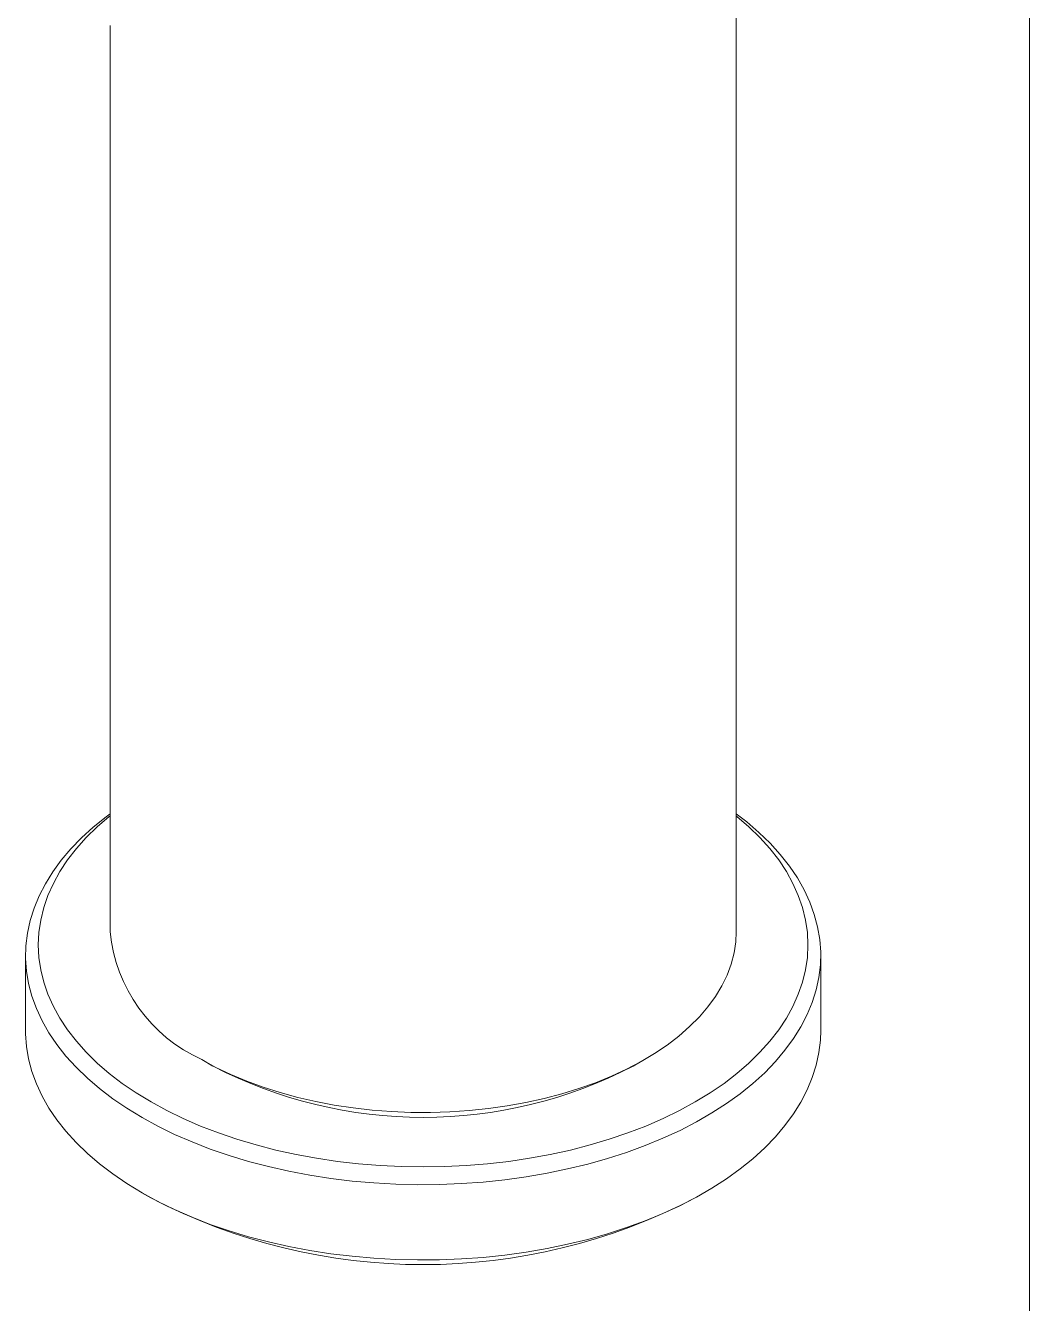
# Model space of a CAD drawing. Header units: millimetres. Extents: x 2 to 278, y 1 to 215.
# Drawn here: x 237.9 to 278, y 124.3 to 175.4 of the extents above; entities that cross this region are included whole.
import ezdxf

# ---------------------------------------------------------------- set-up
doc = ezdxf.new("R2010")
doc.units = ezdxf.units.MM

msp = doc.modelspace()

# ---------------------------------------------------------------- linework, layer by layer
at = {"color": 7, "linetype": 'Continuous', "lineweight": 0}
for p, q in [((277.989, 0.903), (277.989, 214.645)), ((266.279, 139.184), (266.279, 196.795)), ((241.279, 175.382), (241.279, 139.184)), ((237.904, 138.251), (237.904, 135.244)), ((269.654, 135.244), (269.654, 138.251)), ((244.939, 134.083), (245.388, 133.823)), ((262.17, 133.823), (262.619, 134.083)), ((242.552, 128.765), (242.911, 128.557)), ((264.647, 128.557), (265.006, 128.765))]:
    msp.add_line(p, q, dxfattribs=at)
at = {"color": 7, "linetype": 'Continuous', "lineweight": 0, "flags": 128}
for points in [[(266.279, 143.9), (266.699, 143.576), (267.188, 143.157), (267.635, 142.723), (268.041, 142.276), (268.404, 141.816), (268.722, 141.346), (268.994, 140.866), (269.221, 140.378), (269.4, 139.884), (269.532, 139.385), (269.616, 138.882), (269.653, 138.377), (269.641, 137.872), (269.58, 137.368), (269.472, 136.867), (269.316, 136.37), (269.113, 135.879), (268.864, 135.395), (268.568, 134.92), (268.228, 134.454), (267.844, 134.001), (267.417, 133.56), (266.948, 133.133), (266.44, 132.722), (265.893, 132.328), (265.309, 131.952), (264.691, 131.595), (264.039, 131.258), (263.356, 130.942), (262.644, 130.649), (261.905, 130.378), (261.142, 130.132), (260.356, 129.91), (259.55, 129.714), (258.726, 129.543), (257.888, 129.399), (257.037, 129.282), (256.176, 129.192), (255.308, 129.129), (254.435, 129.094), (253.56, 129.087), (252.686, 129.108), (251.816, 129.157), (250.951, 129.233), (250.094, 129.337), (249.249, 129.468), (248.418, 129.625), (247.603, 129.809), (246.807, 130.018), (246.032, 130.252), (245.28, 130.511), (244.555, 130.793), (243.857, 131.097), (243.189, 131.424), (242.554, 131.771), (241.952, 132.138), (241.387, 132.523), (240.859, 132.926), (240.371, 133.345), (239.923, 133.779), (239.517, 134.226), (239.155, 134.686), (238.837, 135.156), (238.564, 135.636), (238.338, 136.124), (238.158, 136.618), (238.026, 137.117), (237.942, 137.62), (237.906, 138.125), (237.918, 138.63), (237.978, 139.134), (238.086, 139.635), (238.242, 140.132), (238.445, 140.623), (238.695, 141.107), (238.99, 141.582), (239.33, 142.048), (239.715, 142.501), (240.142, 142.942), (240.61, 143.369), (241.118, 143.78), (241.279, 143.9)], [(266.279, 143.826), (266.312, 143.799), (266.791, 143.386), (267.229, 142.957), (267.624, 142.515), (267.976, 142.061), (268.284, 141.596), (268.546, 141.122), (268.761, 140.64), (268.929, 140.152), (269.049, 139.659), (269.122, 139.163), (269.146, 138.666), (269.122, 138.168), (269.049, 137.673), (268.929, 137.18), (268.761, 136.692), (268.546, 136.21), (268.284, 135.736), (267.976, 135.271), (267.624, 134.817), (267.229, 134.375), (266.791, 133.946), (266.312, 133.532), (265.794, 133.135), (265.237, 132.755), (264.645, 132.393), (264.019, 132.051), (263.36, 131.73), (262.672, 131.431), (261.955, 131.154), (261.212, 130.902), (260.447, 130.673), (259.66, 130.47), (258.855, 130.292), (258.033, 130.141), (257.199, 130.017), (256.353, 129.92), (255.5, 129.85), (254.641, 129.809), (253.779, 129.795), (252.917, 129.809), (252.059, 129.85), (251.205, 129.92), (250.36, 130.017), (249.525, 130.141), (248.704, 130.292), (247.898, 130.47), (247.112, 130.673), (246.346, 130.902), (245.603, 131.154), (244.887, 131.431), (244.198, 131.73), (243.539, 132.051), (242.913, 132.393), (242.321, 132.755), (241.765, 133.135), (241.246, 133.532), (240.768, 133.946), (240.33, 134.375), (239.934, 134.817), (239.582, 135.271), (239.274, 135.736), (239.013, 136.21), (238.797, 136.692), (238.629, 137.18), (238.509, 137.673), (238.436, 138.168), (238.412, 138.666), (238.436, 139.163), (238.509, 139.659), (238.629, 140.152), (238.797, 140.64), (239.013, 141.122), (239.274, 141.596), (239.582, 142.061), (239.934, 142.515), (240.33, 142.957), (240.768, 143.386), (241.246, 143.799), (241.279, 143.826)], [(244.94, 134.082), (245.507, 133.774), (246.105, 133.488), (246.734, 133.224), (247.389, 132.982), (248.07, 132.765), (248.772, 132.572), (249.494, 132.406), (250.232, 132.265), (250.984, 132.151), (251.747, 132.064), (252.518, 132.005), (253.293, 131.974), (254.071, 131.97), (254.847, 131.995), (255.619, 132.047), (256.384, 132.127), (257.139, 132.234), (257.881, 132.368), (258.608, 132.528), (259.315, 132.714), (260.001, 132.926), (260.663, 133.161), (261.298, 133.42), (261.905, 133.701), (262.479, 134.003), (263.021, 134.325), (263.526, 134.666), (263.994, 135.025), (264.422, 135.4), (264.809, 135.789), (265.153, 136.191), (265.454, 136.605), (265.709, 137.029), (265.918, 137.462), (266.08, 137.901), (266.194, 138.345), (266.261, 138.792), (266.279, 139.184)], [(269.654, 135.244), (269.641, 134.865), (269.58, 134.361), (269.472, 133.86), (269.316, 133.363), (269.113, 132.872), (268.864, 132.388), (268.568, 131.912), (268.228, 131.447), (267.844, 130.993), (267.417, 130.553), (266.948, 130.126), (266.44, 129.715), (265.893, 129.321), (265.309, 128.944), (264.691, 128.587), (264.039, 128.25), (263.356, 127.935), (262.644, 127.641), (261.905, 127.371), (261.142, 127.124), (260.356, 126.903), (259.55, 126.706), (258.726, 126.536), (257.888, 126.392), (257.037, 126.274), (256.176, 126.184), (255.308, 126.122), (254.435, 126.087), (253.56, 126.08), (252.686, 126.101), (251.816, 126.15), (250.951, 126.226), (250.094, 126.33), (249.249, 126.46), (248.418, 126.618), (247.603, 126.801), (246.807, 127.01), (246.032, 127.245), (245.28, 127.503), (244.555, 127.785), (243.857, 128.09), (243.189, 128.416), (242.554, 128.763), (241.952, 129.13), (241.387, 129.516), (240.859, 129.918), (240.371, 130.337), (239.923, 130.771), (239.517, 131.219), (239.155, 131.678), (238.837, 132.149), (238.564, 132.629), (238.338, 133.117), (238.158, 133.611), (238.026, 134.11), (237.942, 134.613), (237.906, 135.117), (237.904, 135.244)]]:
    msp.add_lwpolyline(points, dxfattribs=at)
at = {"color": 7, "linetype": 'Continuous', "lineweight": 0}
for centre, radius, start, end in [((247.54, 139.812), 6.292, 185.7241, 245.596), ((253.779, 149.97), 18.197, 242.5455, 297.4599), ((253.779, 149.391), 23.498, 242.4515, 297.5485)]:
    msp.add_arc(centre, radius, start, end, dxfattribs=at)

doc.saveas('drawing.dxf')
